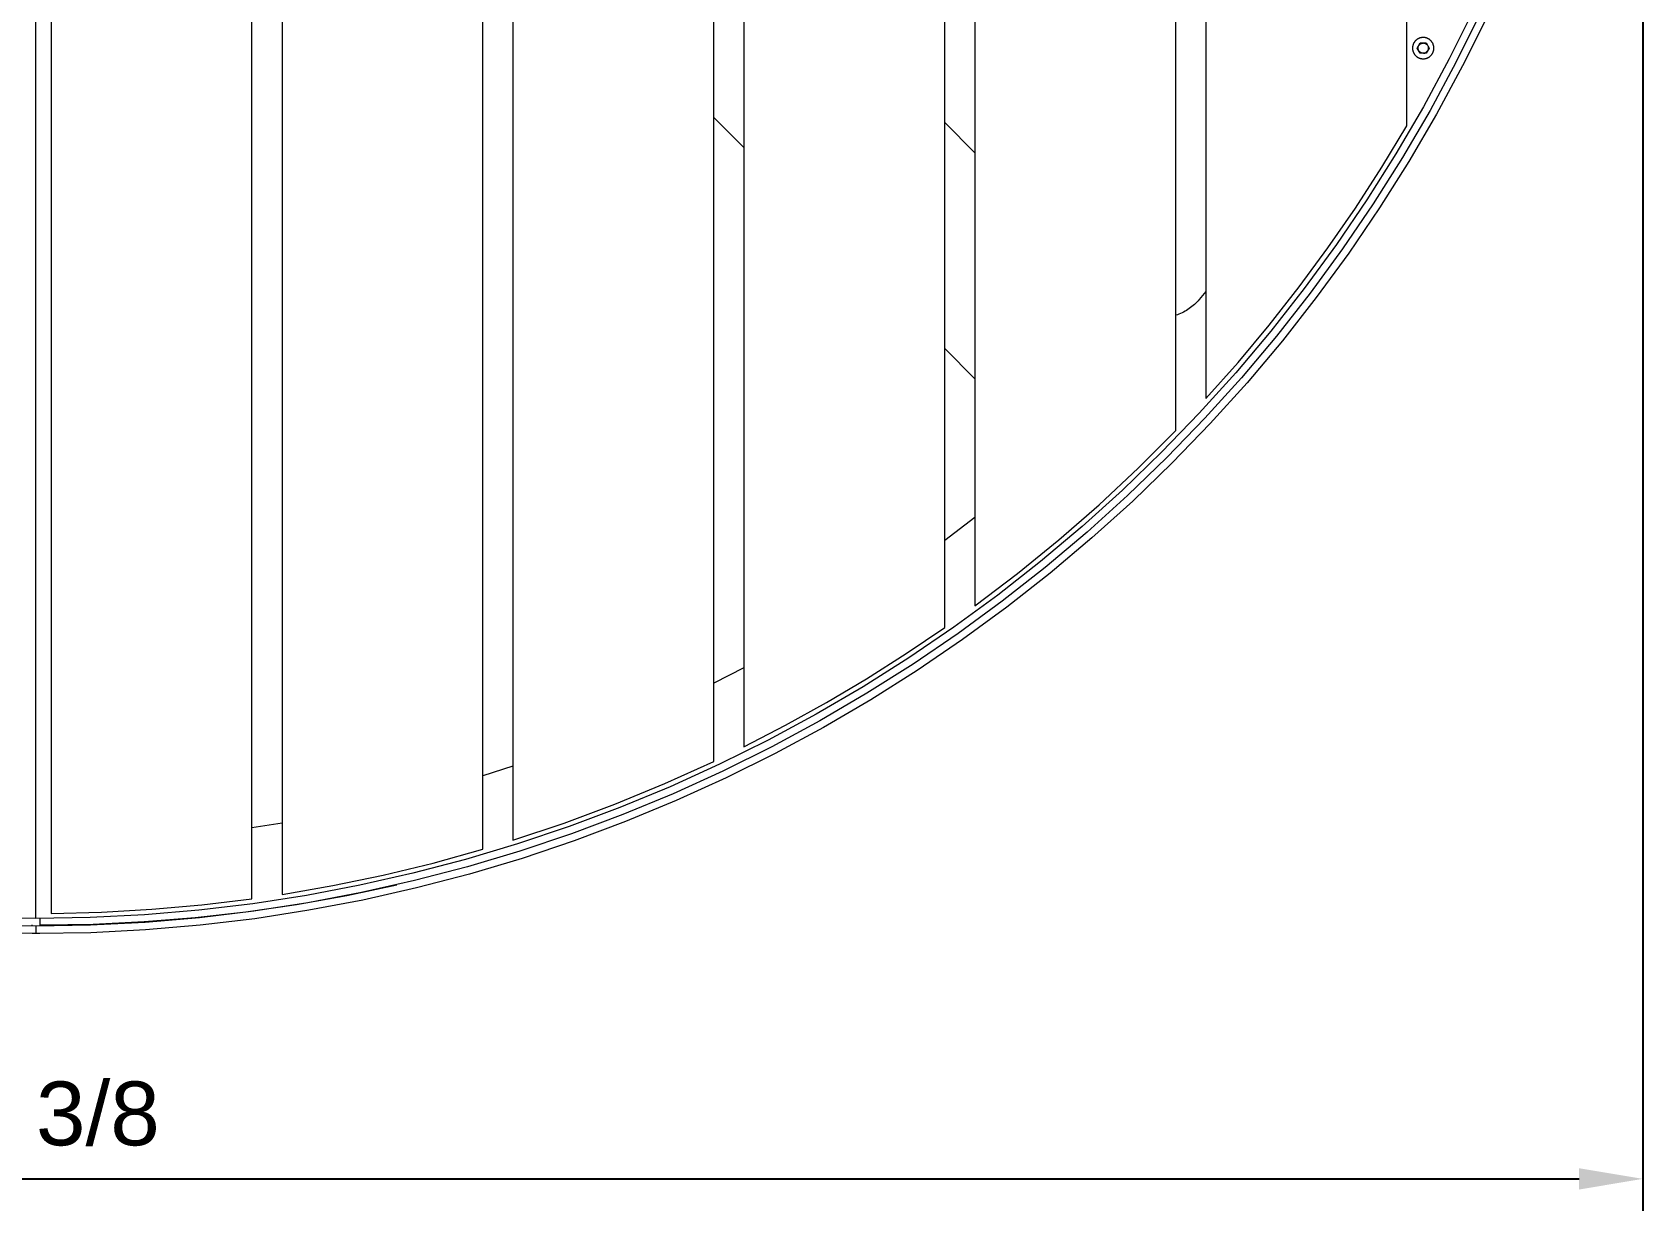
# Model space of a CAD drawing. Header units: inches. Extents: x 6 to 196, y 6 to 118.
# Drawn here: x 37.23 to 62.49, y 5.8 to 24.28 of the extents above; entities that cross this region are included whole.
import ezdxf

# ---------------------------------------------------------------- set-up
doc = ezdxf.new("R2010")
doc.units = ezdxf.units.IN
doc.header["$PDSIZE"] = -1
doc.layers.add('ZANO_R', color=7, linetype='Continuous', lineweight=0)
doc.layers.add('ZANO_W', color=1, linetype='Continuous', lineweight=0)
doc.styles.get("Standard").update_dxf_attribs({"font": 'ARIALUNI.TTF'})
doc.dimstyles.new('amerykanie', dxfattribs={"dimtxt": 50, "dimasz": 50, "dimexe": 0.5, "dimexo": 0.5, "dimgap": 1, "dimtad": 1, "dimdec": 0, "dimzin": 0, "dimlunit": 5, "dimtxsty": 'Standard', "dimcen": 0.09, "dimclrd": 1, "dimclre": 1, "dimclrt": 1, "dimazin": 0, "dimtfac": 1, "dimtdec": 0, "dimtmove": 0, "dimatfit": 3, "dimfxl": 1, "dimtzin": 0, "dimarcsym": 1})

# ---------------------------------------------------------------- blocks, each defined once
blk = doc.blocks.new('*D351')
at = {"layer": 'Defpoints', "color": 0}
for p in [(12.095, 35.339), (62.489, 35.339), (62.489, 6.297)]:
    blk.add_point(p, dxfattribs=at)
at = {"layer": 'ZANO_W', "color": 1, "lineweight": -2}
for p, q in [((12.095, 34.839), (12.095, 5.797)), ((62.489, 34.839), (62.489, 5.797)), ((13.095, 6.297), (61.489, 6.297))]:
    blk.add_line(p, q, dxfattribs=at)
at = {"layer": 'ZANO_W', "color": 1}
for points in [[(13.095, 6.464), (13.095, 6.13), (12.095, 6.297)], [(61.489, 6.13), (61.489, 6.464), (62.489, 6.297)]]:
    blk.add_solid(points, dxfattribs=at)
at = {"layer": 'ZANO_W', "color": 1, "insert": (37.292, 7.316), "char_height": 1, "attachment_point": 5}
blk.add_mtext('50 3/8', dxfattribs=at)

msp = doc.modelspace()

# ---------------------------------------------------------------- linework, layer by layer
at = {"layer": 'ZANO_R'}
for p, q in [((37.52817, 60.21998), (37.52817, 10.45815)), ((40.6778, 10.68847), (40.6778, 59.98966)), ((41.15024, 59.92015), (41.15024, 10.75799)), ((44.29986, 11.46429), (44.29986, 59.21384)), ((44.77231, 59.07006), (44.77231, 11.60808)), ((47.92193, 12.84197), (47.92193, 57.83616)), ((48.39438, 57.6068), (48.39438, 13.07134)), ((51.544, 14.94312), (51.544, 55.73502)), ((52.01645, 55.39661), (52.01645, 15.28153)), ((55.16607, 18.0292), (55.16607, 52.64894)), ((55.63851, 52.14738), (55.63851, 18.53076)), ((58.78814, 22.80792), (58.78814, 47.87021)), ((37.29195, 10.37829), (37.29195, 35.33907)), ((59.8334, 24.61883), (59.45425, 23.85549)), ((59.94006, 24.5681), (59.55912, 23.80115)), ((60.04672, 24.51737), (59.66399, 23.74681)), ((58.87835, 24.03439), (58.87815, 24.02862)), ((58.87815, 24.02862), (58.87815, 24.02284)), ((58.87815, 24.02284), (58.87835, 24.01707)), ((58.87875, 24.04016), (58.87835, 24.03439)), ((58.87835, 24.01707), (58.87875, 24.01131)), ((58.87934, 24.0459), (58.87875, 24.04016)), ((58.87875, 24.01131), (58.87934, 24.00556)), ((58.88014, 24.05162), (58.87934, 24.0459)), ((58.87934, 24.00556), (58.88014, 23.99984)), ((58.88113, 24.05731), (58.88014, 24.05162)), ((58.88014, 23.99984), (58.88113, 23.99415)), ((58.88232, 24.06297), (58.88113, 24.05731)), ((58.88113, 23.99415), (58.88232, 23.9885)), ((58.8837, 24.06857), (58.88232, 24.06297)), ((58.88528, 24.07413), (58.8837, 24.06857)), ((58.88704, 24.07963), (58.88528, 24.07413)), ((58.889, 24.08507), (58.88704, 24.07963)), ((58.89114, 24.09043), (58.889, 24.08507)), ((58.89346, 24.09572), (58.89114, 24.09043)), ((58.89597, 24.10092), (58.89346, 24.09572)), ((58.89865, 24.10604), (58.89597, 24.10092)), ((58.90151, 24.11106), (58.89865, 24.10604)), ((58.90454, 24.11597), (58.90151, 24.11106)), ((58.90774, 24.12078), (58.90454, 24.11597)), ((58.9111, 24.12548), (58.90774, 24.12078)), ((58.91463, 24.13006), (58.9111, 24.12548)), ((58.91831, 24.13451), (58.91463, 24.13006)), ((58.92214, 24.13883), (58.91831, 24.13451)), ((58.92611, 24.14302), (58.92214, 24.13883)), ((58.93023, 24.14707), (58.92611, 24.14302)), ((58.93449, 24.15098), (58.93023, 24.14707)), ((58.93888, 24.15473), (58.93449, 24.15098)), ((58.9434, 24.15833), (58.93888, 24.15473)), ((58.94803, 24.16178), (58.9434, 24.15833)), ((58.95279, 24.16506), (58.94803, 24.16178)), ((58.95262, 24.02573), (58.99903, 24.10613)), ((58.99903, 23.94534), (58.95262, 24.02573)), ((58.95765, 24.16817), (58.95279, 24.16506)), ((58.96262, 24.17112), (58.95765, 24.16817)), ((58.96769, 24.17389), (58.96262, 24.17112)), ((58.96506, 24.0271), (58.96516, 24.02982)), ((58.96506, 24.02437), (58.96506, 24.0271)), ((58.96516, 24.02164), (58.96506, 24.02437)), ((58.96516, 24.02982), (58.96534, 24.03255)), ((58.96534, 24.01892), (58.96516, 24.02164)), ((58.96534, 24.03255), (58.96562, 24.03526)), ((58.96562, 24.0162), (58.96534, 24.01892)), ((58.96562, 24.03526), (58.96599, 24.03797)), ((58.96599, 24.0135), (58.96562, 24.0162)), ((58.96599, 24.03797), (58.96645, 24.04066)), ((58.96645, 24.01081), (58.96599, 24.0135)), ((58.96645, 24.04066), (58.967, 24.04333)), ((58.967, 24.00814), (58.96645, 24.01081)), ((58.967, 24.04333), (58.96764, 24.04598)), ((58.96764, 24.00548), (58.967, 24.00814)), ((58.96764, 24.04598), (58.96838, 24.04861)), ((58.96838, 24.00286), (58.96764, 24.00548)), ((58.97285, 24.17649), (58.96769, 24.17389)), ((58.96838, 24.04861), (58.9692, 24.05121)), ((58.9692, 24.00025), (58.96838, 24.00286)), ((58.9692, 24.05121), (58.97011, 24.05378)), ((58.97011, 23.99768), (58.9692, 24.00025)), ((58.97011, 24.05378), (58.9711, 24.05633)), ((58.9711, 23.99514), (58.97011, 23.99768)), ((58.9711, 24.05633), (58.97218, 24.05883)), ((58.97218, 23.99263), (58.9711, 23.99514)), ((58.97218, 24.05883), (58.97335, 24.0613)), ((58.97809, 24.1789), (58.97285, 24.17649)), ((58.97335, 24.0613), (58.9746, 24.06373)), ((58.97712, 24.06809), (58.9786, 24.07039)), ((58.98342, 24.18114), (58.97809, 24.1789)), ((58.9786, 24.07039), (58.98015, 24.07263)), ((58.98015, 24.07263), (58.98178, 24.07482)), ((58.98178, 24.07482), (58.98348, 24.07695)), ((58.98882, 24.18318), (58.98342, 24.18114)), ((58.98348, 24.07695), (58.98526, 24.07903)), ((58.98526, 24.07903), (58.9871, 24.08104)), ((58.9871, 24.08104), (58.98901, 24.08299)), ((58.99429, 24.18504), (58.98882, 24.18318)), ((58.98901, 24.08299), (58.99099, 24.08487)), ((58.99099, 24.08487), (58.99302, 24.08668)), ((58.99302, 24.08668), (58.99512, 24.08843)), ((58.99982, 24.18671), (58.99429, 24.18504)), ((58.99512, 24.08843), (58.99728, 24.0901)), ((58.99728, 24.0901), (58.99949, 24.0917)), ((58.99903, 24.10613), (59.09186, 24.10613)), ((58.99949, 24.0917), (59.00176, 24.09322)), ((59.0054, 24.18819), (58.99982, 24.18671)), ((59.00176, 24.09322), (59.00407, 24.09466)), ((59.00407, 24.09466), (59.00644, 24.09603)), ((59.01104, 24.18948), (59.0054, 24.18819)), ((59.00644, 24.09603), (59.00885, 24.09731)), ((59.00885, 24.09731), (59.0113, 24.09851)), ((59.01671, 24.19057), (59.01104, 24.18948)), ((59.0113, 24.09851), (59.01379, 24.09963)), ((59.01379, 24.09963), (59.01631, 24.10066)), ((59.01631, 24.10066), (59.01887, 24.10161)), ((59.02241, 24.19146), (59.01671, 24.19057)), ((59.01887, 24.10161), (59.02146, 24.10247)), ((59.02146, 24.10247), (59.02408, 24.10324)), ((59.02815, 24.19216), (59.02241, 24.19146)), ((59.02408, 24.10324), (59.02672, 24.10392)), ((59.02672, 24.10392), (59.02939, 24.10451)), ((59.0339, 24.19266), (59.02815, 24.19216)), ((59.02939, 24.10451), (59.03207, 24.10501)), ((59.03207, 24.10501), (59.03477, 24.10541)), ((59.03967, 24.19296), (59.0339, 24.19266)), ((59.03477, 24.10541), (59.03748, 24.10573)), ((59.03748, 24.10573), (59.0402, 24.10595)), ((59.04545, 24.19306), (59.03967, 24.19296)), ((59.0402, 24.10595), (59.04292, 24.10609)), ((59.05122, 24.19296), (59.04545, 24.19306)), ((59.04797, 24.10609), (59.05069, 24.10595)), ((59.05069, 24.10595), (59.05341, 24.10573)), ((59.05699, 24.19266), (59.05122, 24.19296)), ((59.05341, 24.10573), (59.05612, 24.10541)), ((59.05612, 24.10541), (59.05882, 24.10501)), ((59.06275, 24.19216), (59.05699, 24.19266)), ((59.05882, 24.10501), (59.06151, 24.10451)), ((59.06151, 24.10451), (59.06417, 24.10392)), ((59.06848, 24.19146), (59.06275, 24.19216)), ((59.06417, 24.10392), (59.06681, 24.10324)), ((59.06681, 24.10324), (59.06943, 24.10247)), ((59.07419, 24.19057), (59.06848, 24.19146)), ((59.06943, 24.10247), (59.07202, 24.10161)), ((59.07202, 24.10161), (59.07458, 24.10066)), ((59.07986, 24.18948), (59.07419, 24.19057)), ((59.07458, 24.10066), (59.07711, 24.09963)), ((59.07711, 24.09963), (59.0796, 24.09851)), ((59.0796, 24.09851), (59.08205, 24.09731)), ((59.08549, 24.18819), (59.07986, 24.18948)), ((59.08205, 24.09731), (59.08446, 24.09603)), ((59.08446, 24.09603), (59.08682, 24.09466)), ((59.09107, 24.18671), (59.08549, 24.18819)), ((59.08682, 24.09466), (59.08914, 24.09322)), ((59.08914, 24.09322), (59.0914, 24.0917)), ((59.0966, 24.18504), (59.09107, 24.18671)), ((59.0914, 24.0917), (59.09361, 24.0901)), ((59.09186, 24.10613), (59.13828, 24.02573)), ((59.13828, 24.02573), (59.09186, 23.94534)), ((59.09361, 24.0901), (59.09577, 24.08843)), ((59.09577, 24.08843), (59.09787, 24.08668)), ((59.10207, 24.18318), (59.0966, 24.18504)), ((59.09787, 24.08668), (59.09991, 24.08487)), ((59.09991, 24.08487), (59.10188, 24.08299)), ((59.10188, 24.08299), (59.10379, 24.08104)), ((59.10747, 24.18114), (59.10207, 24.18318)), ((59.10379, 24.08104), (59.10564, 24.07903)), ((59.10564, 24.07903), (59.10741, 24.07695)), ((59.10741, 24.07695), (59.10911, 24.07482)), ((59.1128, 24.1789), (59.10747, 24.18114)), ((59.10911, 24.07482), (59.11074, 24.07263)), ((59.11074, 24.07263), (59.1123, 24.07039)), ((59.1123, 24.07039), (59.11378, 24.06809)), ((59.11805, 24.17649), (59.1128, 24.1789)), ((59.1163, 24.06373), (59.11755, 24.0613)), ((59.11755, 24.0613), (59.11871, 24.05883)), ((59.12321, 24.17389), (59.11805, 24.17649)), ((59.11871, 24.05883), (59.11979, 24.05633)), ((59.11979, 23.99514), (59.11871, 23.99263)), ((59.11979, 24.05633), (59.12079, 24.05379)), ((59.12079, 23.99768), (59.11979, 23.99514)), ((59.12079, 24.05379), (59.1217, 24.05121)), ((59.1217, 24.00025), (59.12079, 23.99768)), ((59.1217, 24.05121), (59.12252, 24.04861)), ((59.12252, 24.00286), (59.1217, 24.00025)), ((59.12252, 24.04861), (59.12325, 24.04598)), ((59.12325, 24.00548), (59.12252, 24.00286)), ((59.12827, 24.17112), (59.12321, 24.17389)), ((59.12325, 24.04598), (59.12389, 24.04333)), ((59.12389, 24.00814), (59.12325, 24.00548)), ((59.12389, 24.04333), (59.12444, 24.04066)), ((59.12444, 24.01081), (59.12389, 24.00814)), ((59.12444, 24.04066), (59.1249, 24.03797)), ((59.1249, 24.0135), (59.12444, 24.01081)), ((59.1249, 24.03797), (59.12527, 24.03526)), ((59.12527, 24.0162), (59.1249, 24.0135)), ((59.12527, 24.03526), (59.12555, 24.03255)), ((59.12555, 24.01892), (59.12527, 24.0162)), ((59.12555, 24.03255), (59.12574, 24.02982)), ((59.12574, 24.02164), (59.12555, 24.01892)), ((59.12574, 24.02982), (59.12583, 24.0271)), ((59.12583, 24.02437), (59.12574, 24.02164)), ((59.12583, 24.0271), (59.12583, 24.02437)), ((59.13324, 24.16817), (59.12827, 24.17112)), ((59.13811, 24.16506), (59.13324, 24.16817)), ((59.14286, 24.16178), (59.13811, 24.16506)), ((59.1475, 24.15833), (59.14286, 24.16178)), ((59.15201, 24.15473), (59.1475, 24.15833)), ((59.1564, 24.15098), (59.15201, 24.15473)), ((59.16066, 24.14707), (59.1564, 24.15098)), ((59.16478, 24.14302), (59.16066, 24.14707)), ((59.16876, 24.13883), (59.16478, 24.14302)), ((59.17259, 24.13451), (59.16876, 24.13883)), ((59.17627, 24.13006), (59.17259, 24.13451)), ((59.17979, 24.12548), (59.17627, 24.13006)), ((59.18315, 24.12078), (59.17979, 24.12548)), ((59.18635, 24.11597), (59.18315, 24.12078)), ((59.18938, 24.11106), (59.18635, 24.11597)), ((59.19224, 24.10604), (59.18938, 24.11106)), ((59.19492, 24.10092), (59.19224, 24.10604)), ((59.19743, 24.09572), (59.19492, 24.10092)), ((59.19976, 24.09043), (59.19743, 24.09572)), ((59.2019, 24.08507), (59.19976, 24.09043)), ((59.20385, 24.07963), (59.2019, 24.08507)), ((59.20562, 24.07413), (59.20385, 24.07963)), ((59.20719, 24.06857), (59.20562, 24.07413)), ((59.20858, 24.06297), (59.20719, 24.06857)), ((59.20976, 24.05731), (59.20858, 24.06297)), ((59.20858, 23.9885), (59.20976, 23.99415)), ((59.21076, 24.05162), (59.20976, 24.05731)), ((59.20976, 23.99415), (59.21076, 23.99984)), ((59.21155, 24.0459), (59.21076, 24.05162)), ((59.21076, 23.99984), (59.21155, 24.00556)), ((59.21215, 24.04016), (59.21155, 24.0459)), ((59.21155, 24.00556), (59.21215, 24.01131)), ((59.21255, 24.03439), (59.21215, 24.04016)), ((59.21215, 24.01131), (59.21255, 24.01707)), ((59.21275, 24.02862), (59.21255, 24.03439)), ((59.21255, 24.01707), (59.21275, 24.02284)), ((59.21275, 24.02284), (59.21275, 24.02862)), ((58.88232, 23.9885), (58.8837, 23.98289)), ((58.8837, 23.98289), (58.88528, 23.97733)), ((58.88528, 23.97733), (58.88704, 23.97183)), ((58.88704, 23.97183), (58.889, 23.9664)), ((58.889, 23.9664), (58.89114, 23.96103)), ((58.89114, 23.96103), (58.89346, 23.95575)), ((58.89346, 23.95575), (58.89597, 23.95054)), ((58.89597, 23.95054), (58.89865, 23.94543)), ((58.89865, 23.94543), (58.90151, 23.94041)), ((58.90151, 23.94041), (58.90454, 23.93549)), ((58.90454, 23.93549), (58.90774, 23.93068)), ((58.90774, 23.93068), (58.9111, 23.92599)), ((58.9111, 23.92599), (58.91463, 23.92141)), ((58.91463, 23.92141), (58.91831, 23.91695)), ((58.91831, 23.91695), (58.92214, 23.91263)), ((58.92214, 23.91263), (58.92611, 23.90844)), ((58.92611, 23.90844), (58.93023, 23.90439)), ((58.93023, 23.90439), (58.93449, 23.90049)), ((58.93449, 23.90049), (58.93888, 23.89673)), ((58.93888, 23.89673), (58.9434, 23.89313)), ((58.9434, 23.89313), (58.94803, 23.88969)), ((58.94803, 23.88969), (58.95279, 23.88641)), ((58.95279, 23.88641), (58.95765, 23.88329)), ((58.95765, 23.88329), (58.96262, 23.88035)), ((58.96262, 23.88035), (58.96769, 23.87757)), ((58.96769, 23.87757), (58.97285, 23.87498)), ((58.97335, 23.99017), (58.97218, 23.99263)), ((58.97285, 23.87498), (58.97809, 23.87256)), ((58.9746, 23.98774), (58.97335, 23.99017)), ((58.9786, 23.98108), (58.97712, 23.98337)), ((58.97809, 23.87256), (58.98342, 23.87033)), ((58.98015, 23.97883), (58.9786, 23.98108)), ((58.98178, 23.97664), (58.98015, 23.97883)), ((58.98348, 23.97451), (58.98178, 23.97664)), ((58.98342, 23.87033), (58.98882, 23.86828)), ((58.98526, 23.97244), (58.98348, 23.97451)), ((58.9871, 23.97043), (58.98526, 23.97244)), ((58.98901, 23.96848), (58.9871, 23.97043)), ((58.98882, 23.86828), (58.99429, 23.86642)), ((58.99099, 23.96659), (58.98901, 23.96848)), ((58.99302, 23.96478), (58.99099, 23.96659)), ((58.99512, 23.96304), (58.99302, 23.96478)), ((58.99429, 23.86642), (58.99982, 23.86475)), ((58.99728, 23.96136), (58.99512, 23.96304)), ((58.99949, 23.95977), (58.99728, 23.96136)), ((59.09186, 23.94534), (58.99903, 23.94534)), ((59.00176, 23.95824), (58.99949, 23.95977)), ((58.99982, 23.86475), (59.0054, 23.86327)), ((59.00407, 23.9568), (59.00176, 23.95824)), ((59.00644, 23.95544), (59.00407, 23.9568)), ((59.0054, 23.86327), (59.01104, 23.86199)), ((59.00885, 23.95415), (59.00644, 23.95544)), ((59.0113, 23.95295), (59.00885, 23.95415)), ((59.01104, 23.86199), (59.01671, 23.86089)), ((59.01379, 23.95183), (59.0113, 23.95295)), ((59.01631, 23.9508), (59.01379, 23.95183)), ((59.01887, 23.94986), (59.01631, 23.9508)), ((59.01671, 23.86089), (59.02241, 23.86)), ((59.02146, 23.949), (59.01887, 23.94986)), ((59.02408, 23.94823), (59.02146, 23.949)), ((59.02241, 23.86), (59.02815, 23.8593)), ((59.02672, 23.94755), (59.02408, 23.94823)), ((59.02939, 23.94696), (59.02672, 23.94755)), ((59.02815, 23.8593), (59.0339, 23.85881)), ((59.03207, 23.94646), (59.02939, 23.94696)), ((59.03477, 23.94605), (59.03207, 23.94646)), ((59.0339, 23.85881), (59.03967, 23.85851)), ((59.03748, 23.94573), (59.03477, 23.94605)), ((59.0402, 23.94551), (59.03748, 23.94573)), ((59.03967, 23.85851), (59.04545, 23.85841)), ((59.04292, 23.94538), (59.0402, 23.94551)), ((59.04545, 23.85841), (59.05122, 23.85851)), ((59.04797, 23.94538), (59.05069, 23.94551)), ((59.45425, 23.85549), (59.04927, 23.10554)), ((59.05069, 23.94551), (59.05341, 23.94573)), ((59.05122, 23.85851), (59.05699, 23.85881)), ((59.05341, 23.94573), (59.05612, 23.94605)), ((59.05612, 23.94605), (59.05882, 23.94646)), ((59.05699, 23.85881), (59.06275, 23.8593)), ((59.05882, 23.94646), (59.06151, 23.94696)), ((59.06151, 23.94696), (59.06417, 23.94755)), ((59.06275, 23.8593), (59.06848, 23.86)), ((59.06417, 23.94755), (59.06681, 23.94823)), ((59.06681, 23.94823), (59.06943, 23.949)), ((59.06848, 23.86), (59.07419, 23.86089)), ((59.06943, 23.949), (59.07202, 23.94986)), ((59.07202, 23.94986), (59.07458, 23.9508)), ((59.07419, 23.86089), (59.07986, 23.86199)), ((59.07458, 23.9508), (59.07711, 23.95183)), ((59.07711, 23.95183), (59.0796, 23.95295)), ((59.0796, 23.95295), (59.08205, 23.95415)), ((59.07986, 23.86199), (59.08549, 23.86327)), ((59.08205, 23.95415), (59.08446, 23.95544)), ((59.08446, 23.95544), (59.08682, 23.9568)), ((59.08549, 23.86327), (59.09107, 23.86475)), ((59.08682, 23.9568), (59.08914, 23.95825)), ((59.08914, 23.95825), (59.0914, 23.95977)), ((59.09107, 23.86475), (59.0966, 23.86642)), ((59.0914, 23.95977), (59.09361, 23.96136)), ((59.09361, 23.96136), (59.09577, 23.96304)), ((59.09577, 23.96304), (59.09787, 23.96478)), ((59.0966, 23.86642), (59.10207, 23.86828)), ((59.09787, 23.96478), (59.09991, 23.96659)), ((59.09991, 23.96659), (59.10188, 23.96848)), ((59.10188, 23.96848), (59.10379, 23.97043)), ((59.10207, 23.86828), (59.10747, 23.87033)), ((59.10379, 23.97043), (59.10564, 23.97244)), ((59.10564, 23.97244), (59.10741, 23.97451)), ((59.10741, 23.97451), (59.10911, 23.97664)), ((59.10747, 23.87033), (59.1128, 23.87256)), ((59.10911, 23.97664), (59.11074, 23.97883)), ((59.11074, 23.97883), (59.1123, 23.98108)), ((59.1123, 23.98108), (59.11378, 23.98337)), ((59.1128, 23.87256), (59.11805, 23.87498)), ((59.11755, 23.99017), (59.1163, 23.98774)), ((59.11871, 23.99263), (59.11755, 23.99017)), ((59.11805, 23.87498), (59.12321, 23.87757)), ((59.12321, 23.87757), (59.12827, 23.88035)), ((59.12827, 23.88035), (59.13324, 23.88329)), ((59.13324, 23.88329), (59.13811, 23.88641)), ((59.13811, 23.88641), (59.14286, 23.88969)), ((59.14286, 23.88969), (59.1475, 23.89313)), ((59.1475, 23.89313), (59.15201, 23.89673)), ((59.15201, 23.89673), (59.1564, 23.90049)), ((59.55912, 23.80115), (59.15222, 23.04765)), ((59.1564, 23.90049), (59.16066, 23.90439)), ((59.16066, 23.90439), (59.16478, 23.90844)), ((59.16478, 23.90844), (59.16876, 23.91263)), ((59.16876, 23.91263), (59.17259, 23.91695)), ((59.17259, 23.91695), (59.17627, 23.92141)), ((59.17627, 23.92141), (59.17979, 23.92599)), ((59.17979, 23.92599), (59.18315, 23.93068)), ((59.18315, 23.93068), (59.18635, 23.93549)), ((59.18635, 23.93549), (59.18938, 23.94041)), ((59.18938, 23.94041), (59.19224, 23.94543)), ((59.19224, 23.94543), (59.19492, 23.95054)), ((59.19492, 23.95054), (59.19743, 23.95575)), ((59.19743, 23.95575), (59.19976, 23.96103)), ((59.19976, 23.96103), (59.2019, 23.9664)), ((59.2019, 23.9664), (59.20385, 23.97183)), ((59.20385, 23.97183), (59.20562, 23.97733)), ((59.20562, 23.97733), (59.20719, 23.98289)), ((59.20719, 23.98289), (59.20858, 23.9885)), ((59.66399, 23.74681), (59.25518, 22.98976)), ((59.04927, 23.10554), (58.61892, 22.36985)), ((59.15222, 23.04765), (58.71984, 22.30848)), ((59.25518, 22.98976), (58.82075, 22.24711)), ((47.92193, 22.93742), (48.39438, 22.46498)), ((52.01645, 22.38624), (51.544, 22.85868)), ((58.39529, 22.15707), (58.78814, 22.80792)), ((58.61892, 22.36985), (58.16371, 21.64928)), ((58.71984, 22.30848), (58.26247, 21.5845)), ((58.82075, 22.24711), (58.36123, 21.51973)), ((57.98273, 21.51853), (58.39529, 22.15707)), ((57.55086, 20.89289), (57.98273, 21.51853)), ((58.16371, 21.64928), (57.68415, 20.94468)), ((58.26247, 21.5845), (57.78065, 20.87657)), ((58.36123, 21.51973), (57.87714, 20.80845)), ((57.10008, 20.28073), (57.55086, 20.89289)), ((57.68415, 20.94468), (57.18082, 20.25686)), ((57.78065, 20.87657), (57.27494, 20.18549)), ((57.87714, 20.80845), (57.36905, 20.11412)), ((55.63851, 20.21041), (55.5324, 20.08265)), ((56.63081, 19.68263), (57.10008, 20.28073)), ((57.18082, 20.25686), (56.65431, 19.58662)), ((55.39897, 19.95649), (55.37763, 19.94113)), ((55.41979, 19.97255), (55.39897, 19.95649)), ((55.44006, 19.9893), (55.41979, 19.97255)), ((55.45975, 20.00671), (55.44006, 19.9893)), ((55.47886, 20.02478), (55.45975, 20.00671)), ((55.49735, 20.04347), (55.47886, 20.02478)), ((55.5152, 20.06276), (55.49735, 20.04347)), ((55.5324, 20.08265), (55.5152, 20.06276)), ((57.27494, 20.18549), (56.74593, 19.51208)), ((57.36905, 20.11412), (56.83755, 19.43755)), ((55.191, 19.84549), (55.16607, 19.83714)), ((55.21564, 19.85467), (55.191, 19.84549)), ((55.23995, 19.86467), (55.21564, 19.85467)), ((55.26392, 19.87547), (55.23995, 19.86467)), ((55.28752, 19.88707), (55.26392, 19.87547)), ((55.31071, 19.89945), (55.28752, 19.88707)), ((55.33348, 19.9126), (55.31071, 19.89945)), ((55.35579, 19.9265), (55.33348, 19.9126)), ((55.37763, 19.94113), (55.35579, 19.9265)), ((56.65431, 19.58662), (56.10521, 18.93475)), ((56.14349, 19.09914), (56.63081, 19.68263)), ((56.74593, 19.51208), (56.19423, 18.85713)), ((51.544, 19.31535), (52.01645, 18.84291)), ((56.83755, 19.43755), (56.28326, 18.77951)), ((55.63857, 18.53082), (56.14349, 19.09914)), ((56.10521, 18.93475), (55.53418, 18.30201)), ((56.19423, 18.85713), (55.6205, 18.22139)), ((56.28326, 18.77951), (55.70682, 18.14078)), ((55.53418, 18.30201), (54.94188, 17.68913)), ((55.6205, 18.22139), (55.0254, 17.60562)), ((54.57385, 17.43791), (55.16607, 18.0292)), ((55.70682, 18.14078), (55.10892, 17.5221)), ((54.94188, 17.68913), (54.32901, 17.09683)), ((53.96208, 16.86686), (54.57385, 17.43791)), ((55.0254, 17.60562), (54.40962, 17.01051)), ((55.10892, 17.5221), (54.49024, 16.92419)), ((54.32901, 17.09683), (53.69626, 16.5258)), ((54.40962, 17.01051), (53.77389, 16.43678)), ((54.49024, 16.92419), (53.85151, 16.34776)), ((53.33146, 16.31672), (53.96208, 16.86686)), ((52.01645, 16.66658), (51.544, 16.30353)), ((53.69626, 16.5258), (53.04439, 15.97671)), ((53.77389, 16.43678), (53.11893, 15.88509)), ((52.68269, 15.78809), (53.33146, 16.31672)), ((53.85151, 16.34776), (53.19347, 15.79347)), ((53.04439, 15.97671), (52.37416, 15.45019)), ((52.01651, 15.28158), (52.68269, 15.78809)), ((53.11893, 15.88509), (52.44553, 15.35608)), ((53.19347, 15.79347), (52.51689, 15.26197)), ((52.37416, 15.45019), (51.68634, 14.94686)), ((52.44553, 15.35608), (51.75445, 14.85037)), ((52.51689, 15.26197), (51.82256, 14.75388)), ((50.9367, 14.53194), (51.544, 14.94312)), ((51.68634, 14.94686), (50.98173, 14.46731)), ((51.75445, 14.85037), (51.04651, 14.36855)), ((51.82256, 14.75388), (51.11129, 14.26979)), ((50.98173, 14.46731), (50.26117, 14.0121)), ((50.31754, 14.13884), (50.9367, 14.53194)), ((48.39438, 14.31031), (47.92193, 14.06758)), ((51.04651, 14.36855), (50.32254, 13.91118)), ((51.11129, 14.26979), (50.38391, 13.81026)), ((50.26117, 14.0121), (49.52548, 13.58174)), ((50.32254, 13.91118), (49.58337, 13.47879)), ((49.68707, 13.76416), (50.31754, 14.13884)), ((49.04583, 13.40822), (49.68707, 13.76416)), ((50.38391, 13.81026), (49.64126, 13.37584)), ((48.39438, 13.07134), (49.04583, 13.40822)), ((49.52548, 13.58174), (48.77553, 13.17676)), ((49.58337, 13.47879), (48.82987, 13.07189)), ((48.77553, 13.17676), (48.01219, 12.79762)), ((49.64126, 13.37584), (48.88421, 12.96702)), ((48.82987, 13.07189), (48.06292, 12.69096)), ((48.88421, 12.96702), (48.11364, 12.58429)), ((44.77231, 12.76659), (44.29986, 12.61547)), ((47.15073, 12.49349), (47.92193, 12.84197)), ((48.01219, 12.79762), (47.23635, 12.44476)), ((48.06292, 12.69096), (47.28341, 12.33643)), ((46.36811, 12.17144), (47.15073, 12.49349)), ((47.23635, 12.44476), (46.44892, 12.11859)), ((48.11364, 12.58429), (47.33046, 12.2281)), ((45.575, 11.87619), (46.36811, 12.17144)), ((47.28341, 12.33643), (46.49224, 12.00872)), ((47.33046, 12.2281), (46.53557, 11.89884)), ((41.15024, 11.87449), (40.6778, 11.80168)), ((44.77231, 11.60808), (45.575, 11.87619)), ((46.44892, 12.11859), (45.6508, 11.8195)), ((46.49224, 12.00872), (45.69036, 11.70821)), ((46.53557, 11.89884), (45.72991, 11.59692)), ((41.15024, 11.80582), (41.15024, 10.75803)), ((45.6508, 11.8195), (44.84295, 11.54783)), ((45.69036, 11.70821), (44.87868, 11.43526)), ((43.52147, 11.24947), (44.29986, 11.46429)), ((44.84295, 11.54783), (44.02629, 11.3039)), ((44.87868, 11.43526), (44.05815, 11.19017)), ((45.72991, 11.59692), (44.91441, 11.32268)), ((42.73652, 11.06001), (43.52147, 11.24947)), ((44.02629, 11.3039), (43.20177, 11.088)), ((44.05815, 11.19017), (43.22974, 10.97325)), ((44.91441, 11.32268), (44.09002, 11.07644)), ((41.15024, 10.75799), (41.94583, 10.89613)), ((42.37037, 10.90037), (41.53304, 10.74123)), ((41.94583, 10.89613), (42.73652, 11.06001)), ((42.16522, 10.74082), (42.94859, 10.90658)), ((43.20177, 11.088), (42.37037, 10.90037)), ((43.22974, 10.97325), (42.3944, 10.78473)), ((44.09002, 11.07644), (43.2577, 10.85849)), ((40.69077, 10.61078), (39.84454, 10.50915)), ((39.89353, 10.59341), (40.6778, 10.68847)), ((41.53304, 10.74123), (40.69077, 10.61078)), ((41.55311, 10.62484), (40.70686, 10.49377)), ((41.37695, 10.60028), (42.16522, 10.74082)), ((42.3944, 10.78473), (41.55311, 10.62484)), ((42.41843, 10.66909), (41.57318, 10.50845)), ((43.2577, 10.85849), (42.41843, 10.66909)), ((37.29195, 10.37829), (36.43976, 10.39284)), ((38.14414, 10.39284), (37.29195, 10.37829)), ((37.351, 10.37836), (37.351, 10.26025)), ((37.52817, 10.45815), (38.31792, 10.47819)), ((38.99533, 10.43648), (38.14414, 10.39284)), ((38.31792, 10.47819), (39.10664, 10.52329)), ((38.99076, 10.33122), (39.7889, 10.39537)), ((39.84454, 10.50915), (38.99533, 10.43648)), ((39.85662, 10.39166), (39.00339, 10.31864)), ((39.10664, 10.52329), (39.89353, 10.59341)), ((39.7889, 10.39537), (40.58457, 10.48509)), ((40.70686, 10.49377), (39.85662, 10.39166)), ((40.72294, 10.37675), (39.8687, 10.27417)), ((40.58457, 10.48509), (41.37695, 10.60028)), ((41.57318, 10.50845), (40.72294, 10.37675)), ((37.29195, 10.14207), (36.4317, 10.15676)), ((37.29195, 10.26018), (36.43573, 10.2748)), ((37.23289, 10.26025), (37.23289, 10.27986)), ((37.23289, 10.14207), (37.23289, 10.14214)), ((37.351, 10.14207), (37.23289, 10.14207)), ((38.14817, 10.2748), (37.29195, 10.26018)), ((37.29195, 10.26018), (37.29195, 10.14207)), ((38.1522, 10.15676), (37.29195, 10.14207)), ((37.351, 10.27986), (37.39037, 10.27986)), ((37.351, 10.14214), (37.351, 10.14207)), ((37.39037, 10.27986), (38.19098, 10.29271)), ((39.00339, 10.31864), (38.14817, 10.2748)), ((39.01145, 10.20081), (38.1522, 10.15676)), ((38.19098, 10.29271), (38.99076, 10.33122)), ((39.8687, 10.27417), (39.01145, 10.20081))]:
    msp.add_line(p, q, dxfattribs=at)

# ---------------------------------------------------------------- dimensions: what is measured, and where the dimension line sits
at = {"layer": 'ZANO_W'}
dim = msp.add_linear_dim(base=(62.48895, 6.29684), p1=(12.09495, 35.33907), p2=(62.48895, 35.33907), dimstyle='amerykanie', override={"dimtxt": 1, "dimasz": 1, "dimgap": 0.5, "dimdec": 4, "dimaunit": 1, "dimadec": 1, "dimtdec": 4, "dimtmove": 1, "dimfrac": 2}, dxfattribs=at)
dim.commit()
dim.dimension.update_dxf_attribs({"geometry": '*D351', "text_midpoint": (37.29195, 7.31594)})

doc.saveas('drawing.dxf')
